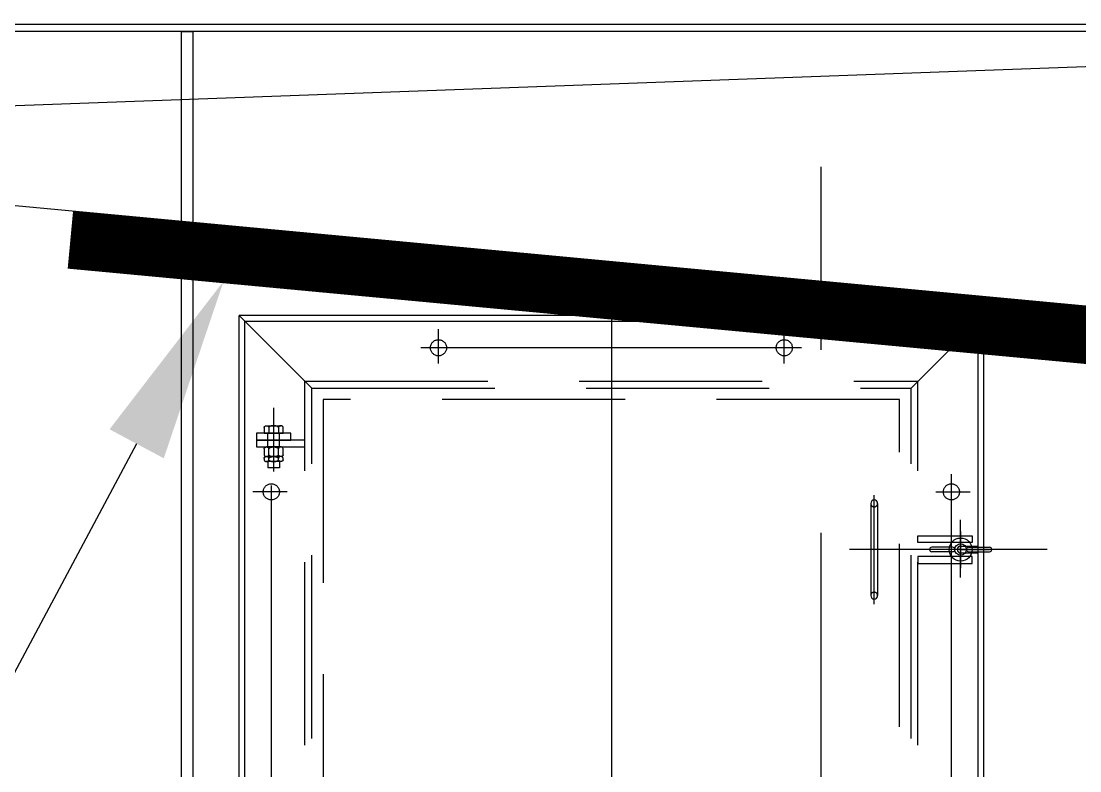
# Model space of a CAD drawing. Extents: x 0 to 45720, y 0 to 30480.
# Drawn here: x 10933 to 11851, y 11977 to 12627 of the extents above; entities that cross this region are included whole.
import ezdxf

# ---------------------------------------------------------------- set-up
doc = ezdxf.new("R2010")
doc.units = 0
doc.header["$LTSCALE"] = 25
for name, pattern in [('CENTER', [50.8, 31.75, -6.35, 6.35, -6.35]), ('HIDDEN', [9.525, 6.35, -3.175]), ('HIDDEN2', [4.7625, 3.175, -1.5875])]:
    doc.linetypes.add(name, pattern=pattern)
doc.layers.get('0').update_dxf_attribs({"linetype": 'CONTINUOUS'})
for name, color, linetype in [('CHUTE', 2, 'CONTINUOUS'), ('EMS_BOLT-BOLTHOLE', 3, 'CONTINUOUS'), ('EMS_CL', 1, 'CENTER'), ('EMS_DIM', 3, 'CONTINUOUS'), ('EMS_HF', 3, 'HIDDEN2'), ('EMS_HIDDEN', 3, 'HIDDEN'), ('EMS_OBJECT', 2, 'CONTINUOUS'), ('EMS_REV', 7, 'CONTINUOUS')]:
    doc.layers.add(name, color=color, linetype=linetype)

# ---------------------------------------------------------------- blocks, each defined once
blk = doc.blocks.new('*U96')
at = {"layer": 'EMS_DIM'}
blk.add_lwpolyline([(11033.2, 12260.71), (10887.32, 11987.98), (8431.74, 11989.52)], dxfattribs=at)
blk.add_solid([(11009.69, 12273.29), (11108.67, 12401.8), (11056.72, 12248.14)], dxfattribs=at)
blk = doc.blocks.new('A$C0D2A148F')
at = {"color": 252}
for p, q in [((-301.249, 205.763), (-301.249, 201)), ((-299.187, 207.35), (-286.813, 207.35)), ((-297.124, 205.763), (-297.124, 201)), ((-288.876, 205.763), (-288.876, 201)), ((-284.751, 201), (-284.751, 205.763)), ((-301.249, 201), (-284.751, 201)), ((-301.249, 187.413), (-301.249, 182.253)), ((-286.813, 189), (-299.187, 189)), ((-297.124, 182.253), (-297.124, 187.413)), ((-288.876, 182.253), (-288.876, 187.413)), ((-284.751, 182.253), (-284.751, 187.413)), ((-286.813, 180.666), (-299.187, 180.666))]:
    blk.add_line(p, q, dxfattribs=at)
for points in [[(-301.249, 205.763, 0), (-301.248, 205.801, 0), (-301.246, 205.84, 0), (-301.243, 205.879, 0), (-301.239, 205.918, 0), (-301.233, 205.957, 0), (-301.227, 205.995, 0), (-301.219, 206.034, 0), (-301.209, 206.072, 0), (-301.199, 206.11, 0), (-301.187, 206.148, 0), (-301.174, 206.186, 0), (-301.16, 206.223, 0), (-301.145, 206.26, 0), (-301.128, 206.297, 0), (-301.111, 206.334, 0), (-301.092, 206.37, 0), (-301.072, 206.406, 0), (-301.051, 206.441, 0), (-301.029, 206.476, 0), (-301.005, 206.511, 0), (-300.981, 206.545, 0), (-300.955, 206.579, 0), (-300.929, 206.612, 0), (-300.901, 206.644, 0), (-300.873, 206.677, 0), (-300.843, 206.708, 0), (-300.812, 206.739, 0), (-300.781, 206.77, 0), (-300.748, 206.799, 0), (-300.715, 206.829, 0), (-300.68, 206.857, 0), (-300.645, 206.885, 0), (-300.609, 206.912, 0), (-300.572, 206.939, 0), (-300.534, 206.965, 0), (-300.495, 206.99, 0), (-300.455, 207.014, 0), (-300.415, 207.038, 0), (-300.374, 207.06, 0), (-300.332, 207.082, 0), (-300.29, 207.104, 0), (-300.247, 207.124, 0), (-300.203, 207.144, 0), (-300.159, 207.163, 0), (-300.114, 207.18, 0), (-300.068, 207.198, 0), (-300.022, 207.214, 0), (-299.976, 207.229, 0), (-299.929, 207.244, 0), (-299.881, 207.257, 0), (-299.834, 207.27, 0), (-299.785, 207.282, 0), (-299.737, 207.292, 0), (-299.688, 207.302, 0), (-299.639, 207.311, 0), (-299.589, 207.319, 0), (-299.539, 207.327, 0), (-299.489, 207.333, 0), (-299.439, 207.338, 0), (-299.389, 207.342, 0), (-299.338, 207.346, 0), (-299.288, 207.348, 0), (-299.237, 207.35, 0), (-299.187, 207.35, 0), (-299.136, 207.35, 0), (-299.085, 207.348, 0), (-299.035, 207.346, 0), (-298.985, 207.342, 0), (-298.934, 207.338, 0), (-298.884, 207.333, 0), (-298.834, 207.327, 0), (-298.784, 207.319, 0), (-298.735, 207.311, 0), (-298.686, 207.302, 0), (-298.637, 207.292, 0), (-298.588, 207.282, 0), (-298.54, 207.27, 0), (-298.492, 207.257, 0), (-298.444, 207.244, 0), (-298.397, 207.229, 0), (-298.351, 207.214, 0), (-298.305, 207.198, 0), (-298.259, 207.18, 0), (-298.215, 207.163, 0), (-298.17, 207.144, 0), (-298.126, 207.124, 0), (-298.083, 207.104, 0), (-298.041, 207.082, 0), (-297.999, 207.06, 0), (-297.958, 207.038, 0), (-297.918, 207.014, 0), (-297.878, 206.99, 0), (-297.84, 206.965, 0), (-297.802, 206.939, 0), (-297.765, 206.912, 0), (-297.728, 206.885, 0), (-297.693, 206.857, 0), (-297.659, 206.829, 0), (-297.625, 206.799, 0), (-297.593, 206.77, 0), (-297.561, 206.739, 0), (-297.53, 206.708, 0), (-297.501, 206.677, 0), (-297.472, 206.644, 0), (-297.444, 206.612, 0), (-297.418, 206.579, 0), (-297.392, 206.545, 0), (-297.368, 206.511, 0), (-297.345, 206.476, 0), (-297.322, 206.441, 0), (-297.301, 206.406, 0), (-297.281, 206.37, 0), (-297.263, 206.334, 0), (-297.245, 206.297, 0), (-297.229, 206.26, 0), (-297.213, 206.223, 0), (-297.199, 206.186, 0), (-297.186, 206.148, 0), (-297.175, 206.11, 0), (-297.164, 206.072, 0), (-297.155, 206.034, 0), (-297.147, 205.995, 0), (-297.14, 205.957, 0), (-297.134, 205.918, 0), (-297.13, 205.879, 0), (-297.127, 205.84, 0), (-297.125, 205.801, 0), (-297.124, 205.763, 0)], [(-288.876, 205.763, 0), (-288.877, 205.801, 0), (-288.881, 205.84, 0), (-288.887, 205.879, 0), (-288.895, 205.918, 0), (-288.907, 205.957, 0), (-288.92, 205.995, 0), (-288.936, 206.034, 0), (-288.955, 206.072, 0), (-288.976, 206.11, 0), (-288.999, 206.148, 0), (-289.025, 206.186, 0), (-289.053, 206.223, 0), (-289.084, 206.26, 0), (-289.117, 206.297, 0), (-289.152, 206.334, 0), (-289.19, 206.37, 0), (-289.229, 206.406, 0), (-289.272, 206.441, 0), (-289.316, 206.476, 0), (-289.363, 206.511, 0), (-289.411, 206.545, 0), (-289.462, 206.579, 0), (-289.515, 206.612, 0), (-289.571, 206.644, 0), (-289.628, 206.677, 0), (-289.687, 206.708, 0), (-289.749, 206.739, 0), (-289.812, 206.77, 0), (-289.877, 206.799, 0), (-289.944, 206.829, 0), (-290.013, 206.857, 0), (-290.084, 206.885, 0), (-290.156, 206.912, 0), (-290.23, 206.939, 0), (-290.306, 206.965, 0), (-290.383, 206.99, 0), (-290.463, 207.014, 0), (-290.543, 207.038, 0), (-290.625, 207.06, 0), (-290.709, 207.082, 0), (-290.793, 207.104, 0), (-290.88, 207.124, 0), (-290.967, 207.144, 0), (-291.056, 207.163, 0), (-291.146, 207.18, 0), (-291.237, 207.198, 0), (-291.329, 207.214, 0), (-291.422, 207.229, 0), (-291.516, 207.244, 0), (-291.611, 207.257, 0), (-291.706, 207.27, 0), (-291.803, 207.282, 0), (-291.9, 207.292, 0), (-291.998, 207.302, 0), (-292.096, 207.311, 0), (-292.195, 207.319, 0), (-292.295, 207.327, 0), (-292.395, 207.333, 0), (-292.495, 207.338, 0), (-292.596, 207.342, 0), (-292.697, 207.346, 0), (-292.798, 207.348, 0), (-292.899, 207.35, 0), (-293, 207.35, 0), (-293.101, 207.35, 0), (-293.202, 207.348, 0), (-293.303, 207.346, 0), (-293.404, 207.342, 0), (-293.505, 207.338, 0), (-293.605, 207.333, 0), (-293.705, 207.327, 0), (-293.805, 207.319, 0), (-293.904, 207.311, 0), (-294.002, 207.302, 0), (-294.1, 207.292, 0), (-294.197, 207.282, 0), (-294.294, 207.27, 0), (-294.389, 207.257, 0), (-294.484, 207.244, 0), (-294.578, 207.229, 0), (-294.671, 207.214, 0), (-294.763, 207.198, 0), (-294.854, 207.18, 0), (-294.944, 207.163, 0), (-295.033, 207.144, 0), (-295.12, 207.124, 0), (-295.207, 207.104, 0), (-295.291, 207.082, 0), (-295.375, 207.06, 0), (-295.457, 207.038, 0), (-295.537, 207.014, 0), (-295.617, 206.99, 0), (-295.694, 206.965, 0), (-295.77, 206.939, 0), (-295.844, 206.912, 0), (-295.916, 206.885, 0), (-295.987, 206.857, 0), (-296.056, 206.829, 0), (-296.123, 206.799, 0), (-296.188, 206.77, 0), (-296.251, 206.739, 0), (-296.313, 206.708, 0), (-296.372, 206.677, 0), (-296.429, 206.644, 0), (-296.485, 206.612, 0), (-296.538, 206.579, 0), (-296.589, 206.545, 0), (-296.637, 206.511, 0), (-296.684, 206.476, 0), (-296.728, 206.441, 0), (-296.771, 206.406, 0), (-296.81, 206.37, 0), (-296.848, 206.334, 0), (-296.883, 206.297, 0), (-296.916, 206.26, 0), (-296.947, 206.223, 0), (-296.975, 206.186, 0), (-297.001, 206.148, 0), (-297.024, 206.11, 0), (-297.045, 206.072, 0), (-297.064, 206.034, 0), (-297.08, 205.995, 0), (-297.093, 205.957, 0), (-297.105, 205.918, 0), (-297.113, 205.879, 0), (-297.119, 205.84, 0), (-297.123, 205.801, 0), (-297.124, 205.763, 0)], [(-284.751, 205.763, 0), (-284.752, 205.801, 0), (-284.754, 205.84, 0), (-284.757, 205.879, 0), (-284.761, 205.918, 0), (-284.767, 205.957, 0), (-284.773, 205.995, 0), (-284.781, 206.034, 0), (-284.791, 206.072, 0), (-284.801, 206.11, 0), (-284.813, 206.148, 0), (-284.826, 206.186, 0), (-284.84, 206.223, 0), (-284.855, 206.26, 0), (-284.872, 206.297, 0), (-284.889, 206.334, 0), (-284.908, 206.37, 0), (-284.928, 206.406, 0), (-284.949, 206.441, 0), (-284.971, 206.476, 0), (-284.995, 206.511, 0), (-285.019, 206.545, 0), (-285.045, 206.579, 0), (-285.071, 206.612, 0), (-285.099, 206.644, 0), (-285.127, 206.677, 0), (-285.157, 206.708, 0), (-285.188, 206.739, 0), (-285.219, 206.77, 0), (-285.252, 206.799, 0), (-285.285, 206.829, 0), (-285.32, 206.857, 0), (-285.355, 206.885, 0), (-285.391, 206.912, 0), (-285.428, 206.939, 0), (-285.466, 206.965, 0), (-285.505, 206.99, 0), (-285.545, 207.014, 0), (-285.585, 207.038, 0), (-285.626, 207.06, 0), (-285.668, 207.082, 0), (-285.71, 207.104, 0), (-285.753, 207.124, 0), (-285.797, 207.144, 0), (-285.841, 207.163, 0), (-285.886, 207.18, 0), (-285.932, 207.198, 0), (-285.978, 207.214, 0), (-286.024, 207.229, 0), (-286.071, 207.244, 0), (-286.119, 207.257, 0), (-286.166, 207.27, 0), (-286.215, 207.282, 0), (-286.263, 207.292, 0), (-286.312, 207.302, 0), (-286.361, 207.311, 0), (-286.411, 207.319, 0), (-286.461, 207.327, 0), (-286.511, 207.333, 0), (-286.561, 207.338, 0), (-286.611, 207.342, 0), (-286.662, 207.346, 0), (-286.712, 207.348, 0), (-286.763, 207.35, 0), (-286.813, 207.35, 0), (-286.864, 207.35, 0), (-286.915, 207.348, 0), (-286.965, 207.346, 0), (-287.015, 207.342, 0), (-287.066, 207.338, 0), (-287.116, 207.333, 0), (-287.166, 207.327, 0), (-287.216, 207.319, 0), (-287.265, 207.311, 0), (-287.314, 207.302, 0), (-287.363, 207.292, 0), (-287.412, 207.282, 0), (-287.46, 207.27, 0), (-287.508, 207.257, 0), (-287.556, 207.244, 0), (-287.603, 207.229, 0), (-287.649, 207.214, 0), (-287.695, 207.198, 0), (-287.741, 207.18, 0), (-287.785, 207.163, 0), (-287.83, 207.144, 0), (-287.874, 207.124, 0), (-287.917, 207.104, 0), (-287.959, 207.082, 0), (-288.001, 207.06, 0), (-288.042, 207.038, 0), (-288.082, 207.014, 0), (-288.122, 206.99, 0), (-288.16, 206.965, 0), (-288.198, 206.939, 0), (-288.235, 206.912, 0), (-288.272, 206.885, 0), (-288.307, 206.857, 0), (-288.341, 206.829, 0), (-288.375, 206.799, 0), (-288.407, 206.77, 0), (-288.439, 206.739, 0), (-288.47, 206.708, 0), (-288.499, 206.677, 0), (-288.528, 206.644, 0), (-288.556, 206.612, 0), (-288.582, 206.579, 0), (-288.608, 206.545, 0), (-288.632, 206.511, 0), (-288.655, 206.476, 0), (-288.678, 206.441, 0), (-288.699, 206.406, 0), (-288.719, 206.37, 0), (-288.737, 206.334, 0), (-288.755, 206.297, 0), (-288.771, 206.26, 0), (-288.787, 206.223, 0), (-288.801, 206.186, 0), (-288.814, 206.148, 0), (-288.825, 206.11, 0), (-288.836, 206.072, 0), (-288.845, 206.034, 0), (-288.853, 205.995, 0), (-288.86, 205.957, 0), (-288.866, 205.918, 0), (-288.87, 205.879, 0), (-288.873, 205.84, 0), (-288.875, 205.801, 0), (-288.876, 205.763, 0)], [(-301.249, 187.413, 0), (-301.248, 187.451, 0), (-301.246, 187.49, 0), (-301.243, 187.529, 0), (-301.239, 187.568, 0), (-301.233, 187.607, 0), (-301.227, 187.645, 0), (-301.219, 187.684, 0), (-301.209, 187.722, 0), (-301.199, 187.76, 0), (-301.187, 187.798, 0), (-301.174, 187.836, 0), (-301.16, 187.873, 0), (-301.145, 187.91, 0), (-301.128, 187.947, 0), (-301.111, 187.984, 0), (-301.092, 188.02, 0), (-301.072, 188.056, 0), (-301.051, 188.091, 0), (-301.029, 188.126, 0), (-301.005, 188.161, 0), (-300.981, 188.195, 0), (-300.955, 188.229, 0), (-300.929, 188.262, 0), (-300.901, 188.294, 0), (-300.873, 188.327, 0), (-300.843, 188.358, 0), (-300.812, 188.389, 0), (-300.781, 188.42, 0), (-300.748, 188.449, 0), (-300.715, 188.479, 0), (-300.68, 188.507, 0), (-300.645, 188.535, 0), (-300.609, 188.562, 0), (-300.572, 188.589, 0), (-300.534, 188.615, 0), (-300.495, 188.64, 0), (-300.455, 188.664, 0), (-300.415, 188.688, 0), (-300.374, 188.71, 0), (-300.332, 188.732, 0), (-300.29, 188.754, 0), (-300.247, 188.774, 0), (-300.203, 188.794, 0), (-300.159, 188.813, 0), (-300.114, 188.83, 0), (-300.068, 188.848, 0), (-300.022, 188.864, 0), (-299.976, 188.879, 0), (-299.929, 188.894, 0), (-299.881, 188.907, 0), (-299.834, 188.92, 0), (-299.785, 188.932, 0), (-299.737, 188.942, 0), (-299.688, 188.952, 0), (-299.639, 188.961, 0), (-299.589, 188.969, 0), (-299.539, 188.977, 0), (-299.489, 188.983, 0), (-299.439, 188.988, 0), (-299.389, 188.992, 0), (-299.338, 188.996, 0), (-299.288, 188.998, 0), (-299.237, 189, 0), (-299.187, 189, 0), (-299.136, 189, 0), (-299.085, 188.998, 0), (-299.035, 188.996, 0), (-298.985, 188.992, 0), (-298.934, 188.988, 0), (-298.884, 188.983, 0), (-298.834, 188.977, 0), (-298.784, 188.969, 0), (-298.735, 188.961, 0), (-298.686, 188.952, 0), (-298.637, 188.942, 0), (-298.588, 188.932, 0), (-298.54, 188.92, 0), (-298.492, 188.907, 0), (-298.444, 188.894, 0), (-298.397, 188.879, 0), (-298.351, 188.864, 0), (-298.305, 188.848, 0), (-298.259, 188.83, 0), (-298.215, 188.813, 0), (-298.17, 188.794, 0), (-298.126, 188.774, 0), (-298.083, 188.754, 0), (-298.041, 188.732, 0), (-297.999, 188.71, 0), (-297.958, 188.688, 0), (-297.918, 188.664, 0), (-297.878, 188.64, 0), (-297.84, 188.615, 0), (-297.802, 188.589, 0), (-297.765, 188.562, 0), (-297.728, 188.535, 0), (-297.693, 188.507, 0), (-297.659, 188.479, 0), (-297.625, 188.449, 0), (-297.593, 188.42, 0), (-297.561, 188.389, 0), (-297.53, 188.358, 0), (-297.501, 188.327, 0), (-297.472, 188.294, 0), (-297.444, 188.262, 0), (-297.418, 188.229, 0), (-297.392, 188.195, 0), (-297.368, 188.161, 0), (-297.345, 188.126, 0), (-297.322, 188.091, 0), (-297.301, 188.056, 0), (-297.281, 188.02, 0), (-297.263, 187.984, 0), (-297.245, 187.947, 0), (-297.229, 187.91, 0), (-297.213, 187.873, 0), (-297.199, 187.836, 0), (-297.186, 187.798, 0), (-297.175, 187.76, 0), (-297.164, 187.722, 0), (-297.155, 187.684, 0), (-297.147, 187.645, 0), (-297.14, 187.607, 0), (-297.134, 187.568, 0), (-297.13, 187.529, 0), (-297.127, 187.49, 0), (-297.125, 187.451, 0), (-297.124, 187.413, 0)], [(-297.124, 187.413, 0), (-297.123, 187.451, 0), (-297.119, 187.49, 0), (-297.113, 187.529, 0), (-297.105, 187.568, 0), (-297.093, 187.607, 0), (-297.08, 187.645, 0), (-297.064, 187.684, 0), (-297.045, 187.722, 0), (-297.024, 187.76, 0), (-297.001, 187.798, 0), (-296.975, 187.836, 0), (-296.947, 187.873, 0), (-296.916, 187.91, 0), (-296.883, 187.947, 0), (-296.848, 187.984, 0), (-296.81, 188.02, 0), (-296.771, 188.056, 0), (-296.728, 188.091, 0), (-296.684, 188.126, 0), (-296.637, 188.161, 0), (-296.589, 188.195, 0), (-296.538, 188.229, 0), (-296.485, 188.262, 0), (-296.429, 188.294, 0), (-296.372, 188.327, 0), (-296.313, 188.358, 0), (-296.251, 188.389, 0), (-296.188, 188.42, 0), (-296.123, 188.449, 0), (-296.056, 188.479, 0), (-295.987, 188.507, 0), (-295.916, 188.535, 0), (-295.844, 188.562, 0), (-295.77, 188.589, 0), (-295.694, 188.615, 0), (-295.617, 188.64, 0), (-295.537, 188.664, 0), (-295.457, 188.688, 0), (-295.375, 188.71, 0), (-295.291, 188.732, 0), (-295.207, 188.754, 0), (-295.12, 188.774, 0), (-295.033, 188.794, 0), (-294.944, 188.813, 0), (-294.854, 188.83, 0), (-294.763, 188.848, 0), (-294.671, 188.864, 0), (-294.578, 188.879, 0), (-294.484, 188.894, 0), (-294.389, 188.907, 0), (-294.294, 188.92, 0), (-294.197, 188.932, 0), (-294.1, 188.942, 0), (-294.002, 188.952, 0), (-293.904, 188.961, 0), (-293.805, 188.969, 0), (-293.705, 188.977, 0), (-293.605, 188.983, 0), (-293.505, 188.988, 0), (-293.404, 188.992, 0), (-293.303, 188.996, 0), (-293.202, 188.998, 0), (-293.101, 189, 0), (-293, 189, 0), (-292.899, 189, 0), (-292.798, 188.998, 0), (-292.697, 188.996, 0), (-292.596, 188.992, 0), (-292.495, 188.988, 0), (-292.395, 188.983, 0), (-292.295, 188.977, 0), (-292.195, 188.969, 0), (-292.096, 188.961, 0), (-291.998, 188.952, 0), (-291.9, 188.942, 0), (-291.803, 188.932, 0), (-291.706, 188.92, 0), (-291.611, 188.907, 0), (-291.516, 188.894, 0), (-291.422, 188.879, 0), (-291.329, 188.864, 0), (-291.237, 188.848, 0), (-291.146, 188.83, 0), (-291.056, 188.813, 0), (-290.967, 188.794, 0), (-290.88, 188.774, 0), (-290.793, 188.754, 0), (-290.709, 188.732, 0), (-290.625, 188.71, 0), (-290.543, 188.688, 0), (-290.463, 188.664, 0), (-290.383, 188.64, 0), (-290.306, 188.615, 0), (-290.23, 188.589, 0), (-290.156, 188.562, 0), (-290.084, 188.535, 0), (-290.013, 188.507, 0), (-289.944, 188.479, 0), (-289.877, 188.449, 0), (-289.812, 188.42, 0), (-289.749, 188.389, 0), (-289.687, 188.358, 0), (-289.628, 188.327, 0), (-289.571, 188.294, 0), (-289.515, 188.262, 0), (-289.462, 188.229, 0), (-289.411, 188.195, 0), (-289.363, 188.161, 0), (-289.316, 188.126, 0), (-289.272, 188.091, 0), (-289.229, 188.056, 0), (-289.19, 188.02, 0), (-289.152, 187.984, 0), (-289.117, 187.947, 0), (-289.084, 187.91, 0), (-289.053, 187.873, 0), (-289.025, 187.836, 0), (-288.999, 187.798, 0), (-288.976, 187.76, 0), (-288.955, 187.722, 0), (-288.936, 187.684, 0), (-288.92, 187.645, 0), (-288.907, 187.607, 0), (-288.895, 187.568, 0), (-288.887, 187.529, 0), (-288.881, 187.49, 0), (-288.877, 187.451, 0), (-288.876, 187.413, 0)], [(-284.751, 187.413, 0), (-284.752, 187.451, 0), (-284.754, 187.49, 0), (-284.757, 187.529, 0), (-284.761, 187.568, 0), (-284.767, 187.607, 0), (-284.773, 187.645, 0), (-284.781, 187.684, 0), (-284.791, 187.722, 0), (-284.801, 187.76, 0), (-284.813, 187.798, 0), (-284.826, 187.836, 0), (-284.84, 187.873, 0), (-284.855, 187.91, 0), (-284.872, 187.947, 0), (-284.889, 187.984, 0), (-284.908, 188.02, 0), (-284.928, 188.056, 0), (-284.949, 188.091, 0), (-284.971, 188.126, 0), (-284.995, 188.161, 0), (-285.019, 188.195, 0), (-285.045, 188.229, 0), (-285.071, 188.262, 0), (-285.099, 188.294, 0), (-285.127, 188.327, 0), (-285.157, 188.358, 0), (-285.188, 188.389, 0), (-285.219, 188.42, 0), (-285.252, 188.449, 0), (-285.285, 188.479, 0), (-285.32, 188.507, 0), (-285.355, 188.535, 0), (-285.391, 188.562, 0), (-285.428, 188.589, 0), (-285.466, 188.615, 0), (-285.505, 188.64, 0), (-285.545, 188.664, 0), (-285.585, 188.688, 0), (-285.626, 188.71, 0), (-285.668, 188.732, 0), (-285.71, 188.754, 0), (-285.753, 188.774, 0), (-285.797, 188.794, 0), (-285.841, 188.813, 0), (-285.886, 188.83, 0), (-285.932, 188.848, 0), (-285.978, 188.864, 0), (-286.024, 188.879, 0), (-286.071, 188.894, 0), (-286.119, 188.907, 0), (-286.166, 188.92, 0), (-286.215, 188.932, 0), (-286.263, 188.942, 0), (-286.312, 188.952, 0), (-286.361, 188.961, 0), (-286.411, 188.969, 0), (-286.461, 188.977, 0), (-286.511, 188.983, 0), (-286.561, 188.988, 0), (-286.611, 188.992, 0), (-286.662, 188.996, 0), (-286.712, 188.998, 0), (-286.763, 189, 0), (-286.813, 189, 0), (-286.864, 189, 0), (-286.915, 188.998, 0), (-286.965, 188.996, 0), (-287.015, 188.992, 0), (-287.066, 188.988, 0), (-287.116, 188.983, 0), (-287.166, 188.977, 0), (-287.216, 188.969, 0), (-287.265, 188.961, 0), (-287.314, 188.952, 0), (-287.363, 188.942, 0), (-287.412, 188.932, 0), (-287.46, 188.92, 0), (-287.508, 188.907, 0), (-287.556, 188.894, 0), (-287.603, 188.879, 0), (-287.649, 188.864, 0), (-287.695, 188.848, 0), (-287.741, 188.83, 0), (-287.785, 188.813, 0), (-287.83, 188.794, 0), (-287.874, 188.774, 0), (-287.917, 188.754, 0), (-287.959, 188.732, 0), (-288.001, 188.71, 0), (-288.042, 188.688, 0), (-288.082, 188.664, 0), (-288.122, 188.64, 0), (-288.16, 188.615, 0), (-288.198, 188.589, 0), (-288.235, 188.562, 0), (-288.272, 188.535, 0), (-288.307, 188.507, 0), (-288.341, 188.479, 0), (-288.375, 188.449, 0), (-288.407, 188.42, 0), (-288.439, 188.389, 0), (-288.47, 188.358, 0), (-288.499, 188.327, 0), (-288.528, 188.294, 0), (-288.556, 188.262, 0), (-288.582, 188.229, 0), (-288.608, 188.195, 0), (-288.632, 188.161, 0), (-288.655, 188.126, 0), (-288.678, 188.091, 0), (-288.699, 188.056, 0), (-288.719, 188.02, 0), (-288.737, 187.984, 0), (-288.755, 187.947, 0), (-288.771, 187.91, 0), (-288.787, 187.873, 0), (-288.801, 187.836, 0), (-288.814, 187.798, 0), (-288.825, 187.76, 0), (-288.836, 187.722, 0), (-288.845, 187.684, 0), (-288.853, 187.645, 0), (-288.86, 187.607, 0), (-288.866, 187.568, 0), (-288.87, 187.529, 0), (-288.873, 187.49, 0), (-288.875, 187.451, 0), (-288.876, 187.413, 0)], [(-301.249, 182.253, 0), (-301.248, 182.214, 0), (-301.246, 182.175, 0), (-301.243, 182.136, 0), (-301.239, 182.098, 0), (-301.233, 182.059, 0), (-301.227, 182.02, 0), (-301.219, 181.982, 0), (-301.209, 181.943, 0), (-301.199, 181.905, 0), (-301.187, 181.867, 0), (-301.174, 181.83, 0), (-301.16, 181.792, 0), (-301.145, 181.755, 0), (-301.128, 181.718, 0), (-301.111, 181.682, 0), (-301.092, 181.646, 0), (-301.072, 181.61, 0), (-301.051, 181.574, 0), (-301.029, 181.539, 0), (-301.005, 181.505, 0), (-300.981, 181.471, 0), (-300.955, 181.437, 0), (-300.929, 181.404, 0), (-300.901, 181.371, 0), (-300.873, 181.339, 0), (-300.843, 181.307, 0), (-300.812, 181.276, 0), (-300.781, 181.246, 0), (-300.748, 181.216, 0), (-300.715, 181.187, 0), (-300.68, 181.158, 0), (-300.645, 181.131, 0), (-300.609, 181.103, 0), (-300.572, 181.077, 0), (-300.534, 181.051, 0), (-300.495, 181.026, 0), (-300.455, 181.002, 0), (-300.415, 180.978, 0), (-300.374, 180.955, 0), (-300.332, 180.933, 0), (-300.29, 180.912, 0), (-300.247, 180.891, 0), (-300.203, 180.872, 0), (-300.159, 180.853, 0), (-300.114, 180.835, 0), (-300.068, 180.818, 0), (-300.022, 180.802, 0), (-299.976, 180.786, 0), (-299.929, 180.772, 0), (-299.881, 180.758, 0), (-299.834, 180.746, 0), (-299.785, 180.734, 0), (-299.737, 180.723, 0), (-299.688, 180.713, 0), (-299.639, 180.704, 0), (-299.589, 180.696, 0), (-299.539, 180.689, 0), (-299.489, 180.683, 0), (-299.439, 180.678, 0), (-299.389, 180.673, 0), (-299.338, 180.67, 0), (-299.288, 180.668, 0), (-299.237, 180.666, 0), (-299.187, 180.666, 0), (-299.136, 180.666, 0), (-299.085, 180.668, 0), (-299.035, 180.67, 0), (-298.985, 180.673, 0), (-298.934, 180.678, 0), (-298.884, 180.683, 0), (-298.834, 180.689, 0), (-298.784, 180.696, 0), (-298.735, 180.704, 0), (-298.686, 180.713, 0), (-298.637, 180.723, 0), (-298.588, 180.734, 0), (-298.54, 180.746, 0), (-298.492, 180.758, 0), (-298.444, 180.772, 0), (-298.397, 180.786, 0), (-298.351, 180.802, 0), (-298.305, 180.818, 0), (-298.259, 180.835, 0), (-298.215, 180.853, 0), (-298.17, 180.872, 0), (-298.126, 180.891, 0), (-298.083, 180.912, 0), (-298.041, 180.933, 0), (-297.999, 180.955, 0), (-297.958, 180.978, 0), (-297.918, 181.002, 0), (-297.878, 181.026, 0), (-297.84, 181.051, 0), (-297.802, 181.077, 0), (-297.765, 181.103, 0), (-297.728, 181.131, 0), (-297.693, 181.158, 0), (-297.659, 181.187, 0), (-297.625, 181.216, 0), (-297.593, 181.246, 0), (-297.561, 181.276, 0), (-297.53, 181.307, 0), (-297.501, 181.339, 0), (-297.472, 181.371, 0), (-297.444, 181.404, 0), (-297.418, 181.437, 0), (-297.392, 181.471, 0), (-297.368, 181.505, 0), (-297.345, 181.539, 0), (-297.322, 181.574, 0), (-297.301, 181.61, 0), (-297.281, 181.646, 0), (-297.263, 181.682, 0), (-297.245, 181.718, 0), (-297.229, 181.755, 0), (-297.213, 181.792, 0), (-297.199, 181.83, 0), (-297.186, 181.867, 0), (-297.175, 181.905, 0), (-297.164, 181.943, 0), (-297.155, 181.982, 0), (-297.147, 182.02, 0), (-297.14, 182.059, 0), (-297.134, 182.098, 0), (-297.13, 182.136, 0), (-297.127, 182.175, 0), (-297.125, 182.214, 0), (-297.124, 182.253, 0)], [(-297.124, 182.253, 0), (-297.123, 182.214, 0), (-297.119, 182.175, 0), (-297.113, 182.136, 0), (-297.105, 182.098, 0), (-297.093, 182.059, 0), (-297.08, 182.02, 0), (-297.064, 181.982, 0), (-297.045, 181.943, 0), (-297.024, 181.905, 0), (-297.001, 181.867, 0), (-296.975, 181.83, 0), (-296.947, 181.792, 0), (-296.916, 181.755, 0), (-296.883, 181.718, 0), (-296.848, 181.682, 0), (-296.81, 181.646, 0), (-296.771, 181.61, 0), (-296.728, 181.574, 0), (-296.684, 181.539, 0), (-296.637, 181.505, 0), (-296.589, 181.471, 0), (-296.538, 181.437, 0), (-296.485, 181.404, 0), (-296.429, 181.371, 0), (-296.372, 181.339, 0), (-296.313, 181.307, 0), (-296.251, 181.276, 0), (-296.188, 181.246, 0), (-296.123, 181.216, 0), (-296.056, 181.187, 0), (-295.987, 181.158, 0), (-295.916, 181.131, 0), (-295.844, 181.103, 0), (-295.77, 181.077, 0), (-295.694, 181.051, 0), (-295.617, 181.026, 0), (-295.537, 181.002, 0), (-295.457, 180.978, 0), (-295.375, 180.955, 0), (-295.291, 180.933, 0), (-295.207, 180.912, 0), (-295.12, 180.891, 0), (-295.033, 180.872, 0), (-294.944, 180.853, 0), (-294.854, 180.835, 0), (-294.763, 180.818, 0), (-294.671, 180.802, 0), (-294.578, 180.786, 0), (-294.484, 180.772, 0), (-294.389, 180.758, 0), (-294.294, 180.746, 0), (-294.197, 180.734, 0), (-294.1, 180.723, 0), (-294.002, 180.713, 0), (-293.904, 180.704, 0), (-293.805, 180.696, 0), (-293.705, 180.689, 0), (-293.605, 180.683, 0), (-293.505, 180.678, 0), (-293.404, 180.673, 0), (-293.303, 180.67, 0), (-293.202, 180.668, 0), (-293.101, 180.666, 0), (-293, 180.666, 0), (-292.899, 180.666, 0), (-292.798, 180.668, 0), (-292.697, 180.67, 0), (-292.596, 180.673, 0), (-292.495, 180.678, 0), (-292.395, 180.683, 0), (-292.295, 180.689, 0), (-292.195, 180.696, 0), (-292.096, 180.704, 0), (-291.998, 180.713, 0), (-291.9, 180.723, 0), (-291.803, 180.734, 0), (-291.706, 180.746, 0), (-291.611, 180.758, 0), (-291.516, 180.772, 0), (-291.422, 180.786, 0), (-291.329, 180.802, 0), (-291.237, 180.818, 0), (-291.146, 180.835, 0), (-291.056, 180.853, 0), (-290.967, 180.872, 0), (-290.88, 180.891, 0), (-290.793, 180.912, 0), (-290.709, 180.933, 0), (-290.625, 180.955, 0), (-290.543, 180.978, 0), (-290.463, 181.002, 0), (-290.383, 181.026, 0), (-290.306, 181.051, 0), (-290.23, 181.077, 0), (-290.156, 181.103, 0), (-290.084, 181.131, 0), (-290.013, 181.158, 0), (-289.944, 181.187, 0), (-289.877, 181.216, 0), (-289.812, 181.246, 0), (-289.749, 181.276, 0), (-289.687, 181.307, 0), (-289.628, 181.339, 0), (-289.571, 181.371, 0), (-289.515, 181.404, 0), (-289.462, 181.437, 0), (-289.411, 181.471, 0), (-289.363, 181.505, 0), (-289.316, 181.539, 0), (-289.272, 181.574, 0), (-289.229, 181.61, 0), (-289.19, 181.646, 0), (-289.152, 181.682, 0), (-289.117, 181.718, 0), (-289.084, 181.755, 0), (-289.053, 181.792, 0), (-289.025, 181.83, 0), (-288.999, 181.867, 0), (-288.976, 181.905, 0), (-288.955, 181.943, 0), (-288.936, 181.982, 0), (-288.92, 182.02, 0), (-288.907, 182.059, 0), (-288.895, 182.098, 0), (-288.887, 182.136, 0), (-288.881, 182.175, 0), (-288.877, 182.214, 0), (-288.876, 182.253, 0)], [(-284.751, 182.253, 0), (-284.752, 182.214, 0), (-284.754, 182.175, 0), (-284.757, 182.136, 0), (-284.761, 182.098, 0), (-284.767, 182.059, 0), (-284.773, 182.02, 0), (-284.781, 181.982, 0), (-284.791, 181.943, 0), (-284.801, 181.905, 0), (-284.813, 181.867, 0), (-284.826, 181.83, 0), (-284.84, 181.792, 0), (-284.855, 181.755, 0), (-284.872, 181.718, 0), (-284.889, 181.682, 0), (-284.908, 181.646, 0), (-284.928, 181.61, 0), (-284.949, 181.574, 0), (-284.971, 181.539, 0), (-284.995, 181.505, 0), (-285.019, 181.471, 0), (-285.045, 181.437, 0), (-285.071, 181.404, 0), (-285.099, 181.371, 0), (-285.127, 181.339, 0), (-285.157, 181.307, 0), (-285.188, 181.276, 0), (-285.219, 181.246, 0), (-285.252, 181.216, 0), (-285.285, 181.187, 0), (-285.32, 181.158, 0), (-285.355, 181.131, 0), (-285.391, 181.103, 0), (-285.428, 181.077, 0), (-285.466, 181.051, 0), (-285.505, 181.026, 0), (-285.545, 181.002, 0), (-285.585, 180.978, 0), (-285.626, 180.955, 0), (-285.668, 180.933, 0), (-285.71, 180.912, 0), (-285.753, 180.891, 0), (-285.797, 180.872, 0), (-285.841, 180.853, 0), (-285.886, 180.835, 0), (-285.932, 180.818, 0), (-285.978, 180.802, 0), (-286.024, 180.786, 0), (-286.071, 180.772, 0), (-286.119, 180.758, 0), (-286.166, 180.746, 0), (-286.215, 180.734, 0), (-286.263, 180.723, 0), (-286.312, 180.713, 0), (-286.361, 180.704, 0), (-286.411, 180.696, 0), (-286.461, 180.689, 0), (-286.511, 180.683, 0), (-286.561, 180.678, 0), (-286.611, 180.673, 0), (-286.662, 180.67, 0), (-286.712, 180.668, 0), (-286.763, 180.666, 0), (-286.813, 180.666, 0), (-286.864, 180.666, 0), (-286.915, 180.668, 0), (-286.965, 180.67, 0), (-287.015, 180.673, 0), (-287.066, 180.678, 0), (-287.116, 180.683, 0), (-287.166, 180.689, 0), (-287.216, 180.696, 0), (-287.265, 180.704, 0), (-287.314, 180.713, 0), (-287.363, 180.723, 0), (-287.412, 180.734, 0), (-287.46, 180.746, 0), (-287.508, 180.758, 0), (-287.556, 180.772, 0), (-287.603, 180.786, 0), (-287.649, 180.802, 0), (-287.695, 180.818, 0), (-287.741, 180.835, 0), (-287.785, 180.853, 0), (-287.83, 180.872, 0), (-287.874, 180.891, 0), (-287.917, 180.912, 0), (-287.959, 180.933, 0), (-288.001, 180.955, 0), (-288.042, 180.978, 0), (-288.082, 181.002, 0), (-288.122, 181.026, 0), (-288.16, 181.051, 0), (-288.198, 181.077, 0), (-288.235, 181.103, 0), (-288.272, 181.131, 0), (-288.307, 181.158, 0), (-288.341, 181.187, 0), (-288.375, 181.216, 0), (-288.407, 181.246, 0), (-288.439, 181.276, 0), (-288.47, 181.307, 0), (-288.499, 181.339, 0), (-288.528, 181.371, 0), (-288.556, 181.404, 0), (-288.582, 181.437, 0), (-288.608, 181.471, 0), (-288.632, 181.505, 0), (-288.655, 181.539, 0), (-288.678, 181.574, 0), (-288.699, 181.61, 0), (-288.719, 181.646, 0), (-288.737, 181.682, 0), (-288.755, 181.718, 0), (-288.771, 181.755, 0), (-288.787, 181.792, 0), (-288.801, 181.83, 0), (-288.814, 181.867, 0), (-288.825, 181.905, 0), (-288.836, 181.943, 0), (-288.845, 181.982, 0), (-288.853, 182.02, 0), (-288.86, 182.059, 0), (-288.866, 182.098, 0), (-288.87, 182.136, 0), (-288.873, 182.175, 0), (-288.875, 182.214, 0), (-288.876, 182.253, 0)]]:
    blk.add_polyline3d(points, dxfattribs=at)
at = {"layer": 'EMS_BOLT-BOLTHOLE', "color": 252}
for p, q in [((-301.249, 179.078), (-301.249, 177.919)), ((-286.813, 180.666), (-299.187, 180.666)), ((-286.813, 176.331), (-299.187, 176.331)), ((-298, 176.331), (-298, 171)), ((-297.124, 177.919), (-297.124, 179.078)), ((-288.876, 177.919), (-288.876, 179.078)), ((-288, 176.331), (-288, 171)), ((-284.751, 177.919), (-284.751, 179.078)), ((-288, 171), (-298, 171))]:
    blk.add_line(p, q, dxfattribs=at)
for points in [[(-301.249, 179.078, 0), (-301.248, 179.117, 0), (-301.246, 179.156, 0), (-301.243, 179.195, 0), (-301.239, 179.234, 0), (-301.233, 179.272, 0), (-301.227, 179.311, 0), (-301.219, 179.35, 0), (-301.209, 179.388, 0), (-301.199, 179.426, 0), (-301.187, 179.464, 0), (-301.174, 179.502, 0), (-301.16, 179.539, 0), (-301.145, 179.576, 0), (-301.128, 179.613, 0), (-301.111, 179.649, 0), (-301.092, 179.686, 0), (-301.072, 179.721, 0), (-301.051, 179.757, 0), (-301.029, 179.792, 0), (-301.005, 179.826, 0), (-300.981, 179.861, 0), (-300.955, 179.894, 0), (-300.929, 179.927, 0), (-300.901, 179.96, 0), (-300.873, 179.992, 0), (-300.843, 180.024, 0), (-300.812, 180.055, 0), (-300.781, 180.085, 0), (-300.748, 180.115, 0), (-300.715, 180.144, 0), (-300.68, 180.173, 0), (-300.645, 180.201, 0), (-300.609, 180.228, 0), (-300.572, 180.254, 0), (-300.534, 180.28, 0), (-300.495, 180.305, 0), (-300.455, 180.33, 0), (-300.415, 180.353, 0), (-300.374, 180.376, 0), (-300.332, 180.398, 0), (-300.29, 180.419, 0), (-300.247, 180.44, 0), (-300.203, 180.459, 0), (-300.159, 180.478, 0), (-300.114, 180.496, 0), (-300.068, 180.513, 0), (-300.022, 180.529, 0), (-299.976, 180.545, 0), (-299.929, 180.559, 0), (-299.881, 180.573, 0), (-299.834, 180.586, 0), (-299.785, 180.597, 0), (-299.737, 180.608, 0), (-299.688, 180.618, 0), (-299.639, 180.627, 0), (-299.589, 180.635, 0), (-299.539, 180.642, 0), (-299.489, 180.648, 0), (-299.439, 180.654, 0), (-299.389, 180.658, 0), (-299.338, 180.661, 0), (-299.288, 180.664, 0), (-299.237, 180.665, 0), (-299.187, 180.666, 0), (-299.136, 180.665, 0), (-299.085, 180.664, 0), (-299.035, 180.661, 0), (-298.985, 180.658, 0), (-298.934, 180.654, 0), (-298.884, 180.648, 0), (-298.834, 180.642, 0), (-298.784, 180.635, 0), (-298.735, 180.627, 0), (-298.686, 180.618, 0), (-298.637, 180.608, 0), (-298.588, 180.597, 0), (-298.54, 180.586, 0), (-298.492, 180.573, 0), (-298.444, 180.559, 0), (-298.397, 180.545, 0), (-298.351, 180.529, 0), (-298.305, 180.513, 0), (-298.259, 180.496, 0), (-298.215, 180.478, 0), (-298.17, 180.459, 0), (-298.126, 180.44, 0), (-298.083, 180.419, 0), (-298.041, 180.398, 0), (-297.999, 180.376, 0), (-297.958, 180.353, 0), (-297.918, 180.33, 0), (-297.878, 180.305, 0), (-297.84, 180.28, 0), (-297.802, 180.254, 0), (-297.765, 180.228, 0), (-297.728, 180.201, 0), (-297.693, 180.173, 0), (-297.659, 180.144, 0), (-297.625, 180.115, 0), (-297.593, 180.085, 0), (-297.561, 180.055, 0), (-297.53, 180.024, 0), (-297.501, 179.992, 0), (-297.472, 179.96, 0), (-297.444, 179.927, 0), (-297.418, 179.894, 0), (-297.392, 179.861, 0), (-297.368, 179.826, 0), (-297.345, 179.792, 0), (-297.322, 179.757, 0), (-297.301, 179.721, 0), (-297.281, 179.686, 0), (-297.263, 179.649, 0), (-297.245, 179.613, 0), (-297.229, 179.576, 0), (-297.213, 179.539, 0), (-297.199, 179.502, 0), (-297.186, 179.464, 0), (-297.175, 179.426, 0), (-297.164, 179.388, 0), (-297.155, 179.35, 0), (-297.147, 179.311, 0), (-297.14, 179.272, 0), (-297.134, 179.234, 0), (-297.13, 179.195, 0), (-297.127, 179.156, 0), (-297.125, 179.117, 0), (-297.124, 179.078, 0)], [(-301.249, 177.919, 0), (-301.248, 177.88, 0), (-301.246, 177.841, 0), (-301.243, 177.802, 0), (-301.239, 177.763, 0), (-301.233, 177.724, 0), (-301.227, 177.686, 0), (-301.219, 177.647, 0), (-301.209, 177.609, 0), (-301.199, 177.571, 0), (-301.187, 177.533, 0), (-301.174, 177.495, 0), (-301.16, 177.458, 0), (-301.145, 177.421, 0), (-301.128, 177.384, 0), (-301.111, 177.347, 0), (-301.092, 177.311, 0), (-301.072, 177.275, 0), (-301.051, 177.24, 0), (-301.029, 177.205, 0), (-301.005, 177.17, 0), (-300.981, 177.136, 0), (-300.955, 177.103, 0), (-300.929, 177.069, 0), (-300.901, 177.037, 0), (-300.873, 177.005, 0), (-300.843, 176.973, 0), (-300.812, 176.942, 0), (-300.781, 176.912, 0), (-300.748, 176.882, 0), (-300.715, 176.853, 0), (-300.68, 176.824, 0), (-300.645, 176.796, 0), (-300.609, 176.769, 0), (-300.572, 176.742, 0), (-300.534, 176.717, 0), (-300.495, 176.692, 0), (-300.455, 176.667, 0), (-300.415, 176.644, 0), (-300.374, 176.621, 0), (-300.332, 176.599, 0), (-300.29, 176.578, 0), (-300.247, 176.557, 0), (-300.203, 176.537, 0), (-300.159, 176.519, 0), (-300.114, 176.501, 0), (-300.068, 176.484, 0), (-300.022, 176.467, 0), (-299.976, 176.452, 0), (-299.929, 176.438, 0), (-299.881, 176.424, 0), (-299.834, 176.411, 0), (-299.785, 176.4, 0), (-299.737, 176.389, 0), (-299.688, 176.379, 0), (-299.639, 176.37, 0), (-299.589, 176.362, 0), (-299.539, 176.355, 0), (-299.489, 176.348, 0), (-299.439, 176.343, 0), (-299.389, 176.339, 0), (-299.338, 176.336, 0), (-299.288, 176.333, 0), (-299.237, 176.332, 0), (-299.187, 176.331, 0), (-299.136, 176.332, 0), (-299.085, 176.333, 0), (-299.035, 176.336, 0), (-298.985, 176.339, 0), (-298.934, 176.343, 0), (-298.884, 176.348, 0), (-298.834, 176.355, 0), (-298.784, 176.362, 0), (-298.735, 176.37, 0), (-298.686, 176.379, 0), (-298.637, 176.389, 0), (-298.588, 176.4, 0), (-298.54, 176.411, 0), (-298.492, 176.424, 0), (-298.444, 176.438, 0), (-298.397, 176.452, 0), (-298.351, 176.467, 0), (-298.305, 176.484, 0), (-298.259, 176.501, 0), (-298.215, 176.519, 0), (-298.17, 176.537, 0), (-298.126, 176.557, 0), (-298.083, 176.578, 0), (-298.041, 176.599, 0), (-297.999, 176.621, 0), (-297.958, 176.644, 0), (-297.918, 176.667, 0), (-297.878, 176.692, 0), (-297.84, 176.717, 0), (-297.802, 176.742, 0), (-297.765, 176.769, 0), (-297.728, 176.796, 0), (-297.693, 176.824, 0), (-297.659, 176.853, 0), (-297.625, 176.882, 0), (-297.593, 176.912, 0), (-297.561, 176.942, 0), (-297.53, 176.973, 0), (-297.501, 177.005, 0), (-297.472, 177.037, 0), (-297.444, 177.069, 0), (-297.418, 177.103, 0), (-297.392, 177.136, 0), (-297.368, 177.17, 0), (-297.345, 177.205, 0), (-297.322, 177.24, 0), (-297.301, 177.275, 0), (-297.281, 177.311, 0), (-297.263, 177.347, 0), (-297.245, 177.384, 0), (-297.229, 177.421, 0), (-297.213, 177.458, 0), (-297.199, 177.495, 0), (-297.186, 177.533, 0), (-297.175, 177.571, 0), (-297.164, 177.609, 0), (-297.155, 177.647, 0), (-297.147, 177.686, 0), (-297.14, 177.724, 0), (-297.134, 177.763, 0), (-297.13, 177.802, 0), (-297.127, 177.841, 0), (-297.125, 177.88, 0), (-297.124, 177.919, 0)], [(-297.124, 179.078, 0), (-297.123, 179.117, 0), (-297.119, 179.156, 0), (-297.113, 179.195, 0), (-297.105, 179.234, 0), (-297.093, 179.272, 0), (-297.08, 179.311, 0), (-297.064, 179.35, 0), (-297.045, 179.388, 0), (-297.024, 179.426, 0), (-297.001, 179.464, 0), (-296.975, 179.502, 0), (-296.947, 179.539, 0), (-296.916, 179.576, 0), (-296.883, 179.613, 0), (-296.848, 179.649, 0), (-296.81, 179.686, 0), (-296.771, 179.721, 0), (-296.728, 179.757, 0), (-296.684, 179.792, 0), (-296.637, 179.826, 0), (-296.589, 179.861, 0), (-296.538, 179.894, 0), (-296.485, 179.927, 0), (-296.429, 179.96, 0), (-296.372, 179.992, 0), (-296.313, 180.024, 0), (-296.251, 180.055, 0), (-296.188, 180.085, 0), (-296.123, 180.115, 0), (-296.056, 180.144, 0), (-295.987, 180.173, 0), (-295.916, 180.201, 0), (-295.844, 180.228, 0), (-295.77, 180.254, 0), (-295.694, 180.28, 0), (-295.617, 180.305, 0), (-295.537, 180.33, 0), (-295.457, 180.353, 0), (-295.375, 180.376, 0), (-295.291, 180.398, 0), (-295.207, 180.419, 0), (-295.12, 180.44, 0), (-295.033, 180.459, 0), (-294.944, 180.478, 0), (-294.854, 180.496, 0), (-294.763, 180.513, 0), (-294.671, 180.529, 0), (-294.578, 180.545, 0), (-294.484, 180.559, 0), (-294.389, 180.573, 0), (-294.294, 180.586, 0), (-294.197, 180.597, 0), (-294.1, 180.608, 0), (-294.002, 180.618, 0), (-293.904, 180.627, 0), (-293.805, 180.635, 0), (-293.705, 180.642, 0), (-293.605, 180.648, 0), (-293.505, 180.654, 0), (-293.404, 180.658, 0), (-293.303, 180.661, 0), (-293.202, 180.664, 0), (-293.101, 180.665, 0), (-293, 180.666, 0), (-292.899, 180.665, 0), (-292.798, 180.664, 0), (-292.697, 180.661, 0), (-292.596, 180.658, 0), (-292.495, 180.654, 0), (-292.395, 180.648, 0), (-292.295, 180.642, 0), (-292.195, 180.635, 0), (-292.096, 180.627, 0), (-291.998, 180.618, 0), (-291.9, 180.608, 0), (-291.803, 180.597, 0), (-291.706, 180.586, 0), (-291.611, 180.573, 0), (-291.516, 180.559, 0), (-291.422, 180.545, 0), (-291.329, 180.529, 0), (-291.237, 180.513, 0), (-291.146, 180.496, 0), (-291.056, 180.478, 0), (-290.967, 180.459, 0), (-290.88, 180.44, 0), (-290.793, 180.419, 0), (-290.709, 180.398, 0), (-290.625, 180.376, 0), (-290.543, 180.353, 0), (-290.463, 180.33, 0), (-290.383, 180.305, 0), (-290.306, 180.28, 0), (-290.23, 180.254, 0), (-290.156, 180.228, 0), (-290.084, 180.201, 0), (-290.013, 180.173, 0), (-289.944, 180.144, 0), (-289.877, 180.115, 0), (-289.812, 180.085, 0), (-289.749, 180.055, 0), (-289.687, 180.024, 0), (-289.628, 179.992, 0), (-289.571, 179.96, 0), (-289.515, 179.927, 0), (-289.462, 179.894, 0), (-289.411, 179.861, 0), (-289.363, 179.826, 0), (-289.316, 179.792, 0), (-289.272, 179.757, 0), (-289.229, 179.721, 0), (-289.19, 179.686, 0), (-289.152, 179.649, 0), (-289.117, 179.613, 0), (-289.084, 179.576, 0), (-289.053, 179.539, 0), (-289.025, 179.502, 0), (-288.999, 179.464, 0), (-288.976, 179.426, 0), (-288.955, 179.388, 0), (-288.936, 179.35, 0), (-288.92, 179.311, 0), (-288.907, 179.272, 0), (-288.895, 179.234, 0), (-288.887, 179.195, 0), (-288.881, 179.156, 0), (-288.877, 179.117, 0), (-288.876, 179.078, 0)], [(-297.124, 177.919, 0), (-297.123, 177.88, 0), (-297.119, 177.841, 0), (-297.113, 177.802, 0), (-297.105, 177.763, 0), (-297.093, 177.724, 0), (-297.08, 177.686, 0), (-297.064, 177.647, 0), (-297.045, 177.609, 0), (-297.024, 177.571, 0), (-297.001, 177.533, 0), (-296.975, 177.495, 0), (-296.947, 177.458, 0), (-296.916, 177.421, 0), (-296.883, 177.384, 0), (-296.848, 177.347, 0), (-296.81, 177.311, 0), (-296.771, 177.275, 0), (-296.728, 177.24, 0), (-296.684, 177.205, 0), (-296.637, 177.17, 0), (-296.589, 177.136, 0), (-296.538, 177.103, 0), (-296.485, 177.069, 0), (-296.429, 177.037, 0), (-296.372, 177.005, 0), (-296.313, 176.973, 0), (-296.251, 176.942, 0), (-296.188, 176.912, 0), (-296.123, 176.882, 0), (-296.056, 176.853, 0), (-295.987, 176.824, 0), (-295.916, 176.796, 0), (-295.844, 176.769, 0), (-295.77, 176.742, 0), (-295.694, 176.717, 0), (-295.617, 176.692, 0), (-295.537, 176.667, 0), (-295.457, 176.644, 0), (-295.375, 176.621, 0), (-295.291, 176.599, 0), (-295.207, 176.578, 0), (-295.12, 176.557, 0), (-295.033, 176.537, 0), (-294.944, 176.519, 0), (-294.854, 176.501, 0), (-294.763, 176.484, 0), (-294.671, 176.467, 0), (-294.578, 176.452, 0), (-294.484, 176.438, 0), (-294.389, 176.424, 0), (-294.294, 176.411, 0), (-294.197, 176.4, 0), (-294.1, 176.389, 0), (-294.002, 176.379, 0), (-293.904, 176.37, 0), (-293.805, 176.362, 0), (-293.705, 176.355, 0), (-293.605, 176.348, 0), (-293.505, 176.343, 0), (-293.404, 176.339, 0), (-293.303, 176.336, 0), (-293.202, 176.333, 0), (-293.101, 176.332, 0), (-293, 176.331, 0), (-292.899, 176.332, 0), (-292.798, 176.333, 0), (-292.697, 176.336, 0), (-292.596, 176.339, 0), (-292.495, 176.343, 0), (-292.395, 176.348, 0), (-292.295, 176.355, 0), (-292.195, 176.362, 0), (-292.096, 176.37, 0), (-291.998, 176.379, 0), (-291.9, 176.389, 0), (-291.803, 176.4, 0), (-291.706, 176.411, 0), (-291.611, 176.424, 0), (-291.516, 176.438, 0), (-291.422, 176.452, 0), (-291.329, 176.467, 0), (-291.237, 176.484, 0), (-291.146, 176.501, 0), (-291.056, 176.519, 0), (-290.967, 176.537, 0), (-290.88, 176.557, 0), (-290.793, 176.578, 0), (-290.709, 176.599, 0), (-290.625, 176.621, 0), (-290.543, 176.644, 0), (-290.463, 176.667, 0), (-290.383, 176.692, 0), (-290.306, 176.717, 0), (-290.23, 176.742, 0), (-290.156, 176.769, 0), (-290.084, 176.796, 0), (-290.013, 176.824, 0), (-289.944, 176.853, 0), (-289.877, 176.882, 0), (-289.812, 176.912, 0), (-289.749, 176.942, 0), (-289.687, 176.973, 0), (-289.628, 177.005, 0), (-289.571, 177.037, 0), (-289.515, 177.069, 0), (-289.462, 177.103, 0), (-289.411, 177.136, 0), (-289.363, 177.17, 0), (-289.316, 177.205, 0), (-289.272, 177.24, 0), (-289.229, 177.275, 0), (-289.19, 177.311, 0), (-289.152, 177.347, 0), (-289.117, 177.384, 0), (-289.084, 177.421, 0), (-289.053, 177.458, 0), (-289.025, 177.495, 0), (-288.999, 177.533, 0), (-288.976, 177.571, 0), (-288.955, 177.609, 0), (-288.936, 177.647, 0), (-288.92, 177.686, 0), (-288.907, 177.724, 0), (-288.895, 177.763, 0), (-288.887, 177.802, 0), (-288.881, 177.841, 0), (-288.877, 177.88, 0), (-288.876, 177.919, 0)], [(-284.751, 179.078, 0), (-284.752, 179.117, 0), (-284.754, 179.156, 0), (-284.757, 179.195, 0), (-284.761, 179.234, 0), (-284.767, 179.272, 0), (-284.773, 179.311, 0), (-284.781, 179.35, 0), (-284.791, 179.388, 0), (-284.801, 179.426, 0), (-284.813, 179.464, 0), (-284.826, 179.502, 0), (-284.84, 179.539, 0), (-284.855, 179.576, 0), (-284.872, 179.613, 0), (-284.889, 179.649, 0), (-284.908, 179.686, 0), (-284.928, 179.721, 0), (-284.949, 179.757, 0), (-284.971, 179.792, 0), (-284.995, 179.826, 0), (-285.019, 179.861, 0), (-285.045, 179.894, 0), (-285.071, 179.927, 0), (-285.099, 179.96, 0), (-285.127, 179.992, 0), (-285.157, 180.024, 0), (-285.188, 180.055, 0), (-285.219, 180.085, 0), (-285.252, 180.115, 0), (-285.285, 180.144, 0), (-285.32, 180.173, 0), (-285.355, 180.201, 0), (-285.391, 180.228, 0), (-285.428, 180.254, 0), (-285.466, 180.28, 0), (-285.505, 180.305, 0), (-285.545, 180.33, 0), (-285.585, 180.353, 0), (-285.626, 180.376, 0), (-285.668, 180.398, 0), (-285.71, 180.419, 0), (-285.753, 180.44, 0), (-285.797, 180.459, 0), (-285.841, 180.478, 0), (-285.886, 180.496, 0), (-285.932, 180.513, 0), (-285.978, 180.529, 0), (-286.024, 180.545, 0), (-286.071, 180.559, 0), (-286.119, 180.573, 0), (-286.166, 180.586, 0), (-286.215, 180.597, 0), (-286.263, 180.608, 0), (-286.312, 180.618, 0), (-286.361, 180.627, 0), (-286.411, 180.635, 0), (-286.461, 180.642, 0), (-286.511, 180.648, 0), (-286.561, 180.654, 0), (-286.611, 180.658, 0), (-286.662, 180.661, 0), (-286.712, 180.664, 0), (-286.763, 180.665, 0), (-286.813, 180.666, 0), (-286.864, 180.665, 0), (-286.915, 180.664, 0), (-286.965, 180.661, 0), (-287.015, 180.658, 0), (-287.066, 180.654, 0), (-287.116, 180.648, 0), (-287.166, 180.642, 0), (-287.216, 180.635, 0), (-287.265, 180.627, 0), (-287.314, 180.618, 0), (-287.363, 180.608, 0), (-287.412, 180.597, 0), (-287.46, 180.586, 0), (-287.508, 180.573, 0), (-287.556, 180.559, 0), (-287.603, 180.545, 0), (-287.649, 180.529, 0), (-287.695, 180.513, 0), (-287.741, 180.496, 0), (-287.785, 180.478, 0), (-287.83, 180.459, 0), (-287.874, 180.44, 0), (-287.917, 180.419, 0), (-287.959, 180.398, 0), (-288.001, 180.376, 0), (-288.042, 180.353, 0), (-288.082, 180.33, 0), (-288.122, 180.305, 0), (-288.16, 180.28, 0), (-288.198, 180.254, 0), (-288.235, 180.228, 0), (-288.272, 180.201, 0), (-288.307, 180.173, 0), (-288.341, 180.144, 0), (-288.375, 180.115, 0), (-288.407, 180.085, 0), (-288.439, 180.055, 0), (-288.47, 180.024, 0), (-288.499, 179.992, 0), (-288.528, 179.96, 0), (-288.556, 179.927, 0), (-288.582, 179.894, 0), (-288.608, 179.861, 0), (-288.632, 179.826, 0), (-288.655, 179.792, 0), (-288.678, 179.757, 0), (-288.699, 179.721, 0), (-288.719, 179.686, 0), (-288.737, 179.649, 0), (-288.755, 179.613, 0), (-288.771, 179.576, 0), (-288.787, 179.539, 0), (-288.801, 179.502, 0), (-288.814, 179.464, 0), (-288.825, 179.426, 0), (-288.836, 179.388, 0), (-288.845, 179.35, 0), (-288.853, 179.311, 0), (-288.86, 179.272, 0), (-288.866, 179.234, 0), (-288.87, 179.195, 0), (-288.873, 179.156, 0), (-288.875, 179.117, 0), (-288.876, 179.078, 0)], [(-284.751, 177.919, 0), (-284.752, 177.88, 0), (-284.754, 177.841, 0), (-284.757, 177.802, 0), (-284.761, 177.763, 0), (-284.767, 177.724, 0), (-284.773, 177.686, 0), (-284.781, 177.647, 0), (-284.791, 177.609, 0), (-284.801, 177.571, 0), (-284.813, 177.533, 0), (-284.826, 177.495, 0), (-284.84, 177.458, 0), (-284.855, 177.421, 0), (-284.872, 177.384, 0), (-284.889, 177.347, 0), (-284.908, 177.311, 0), (-284.928, 177.275, 0), (-284.949, 177.24, 0), (-284.971, 177.205, 0), (-284.995, 177.17, 0), (-285.019, 177.136, 0), (-285.045, 177.103, 0), (-285.071, 177.069, 0), (-285.099, 177.037, 0), (-285.127, 177.005, 0), (-285.157, 176.973, 0), (-285.188, 176.942, 0), (-285.219, 176.912, 0), (-285.252, 176.882, 0), (-285.285, 176.853, 0), (-285.32, 176.824, 0), (-285.355, 176.796, 0), (-285.391, 176.769, 0), (-285.428, 176.742, 0), (-285.466, 176.717, 0), (-285.505, 176.692, 0), (-285.545, 176.667, 0), (-285.585, 176.644, 0), (-285.626, 176.621, 0), (-285.668, 176.599, 0), (-285.71, 176.578, 0), (-285.753, 176.557, 0), (-285.797, 176.537, 0), (-285.841, 176.519, 0), (-285.886, 176.501, 0), (-285.932, 176.484, 0), (-285.978, 176.467, 0), (-286.024, 176.452, 0), (-286.071, 176.438, 0), (-286.119, 176.424, 0), (-286.166, 176.411, 0), (-286.215, 176.4, 0), (-286.263, 176.389, 0), (-286.312, 176.379, 0), (-286.361, 176.37, 0), (-286.411, 176.362, 0), (-286.461, 176.355, 0), (-286.511, 176.348, 0), (-286.561, 176.343, 0), (-286.611, 176.339, 0), (-286.662, 176.336, 0), (-286.712, 176.333, 0), (-286.763, 176.332, 0), (-286.813, 176.331, 0), (-286.864, 176.332, 0), (-286.915, 176.333, 0), (-286.965, 176.336, 0), (-287.015, 176.339, 0), (-287.066, 176.343, 0), (-287.116, 176.348, 0), (-287.166, 176.355, 0), (-287.216, 176.362, 0), (-287.265, 176.37, 0), (-287.314, 176.379, 0), (-287.363, 176.389, 0), (-287.412, 176.4, 0), (-287.46, 176.411, 0), (-287.508, 176.424, 0), (-287.556, 176.438, 0), (-287.603, 176.452, 0), (-287.649, 176.467, 0), (-287.695, 176.484, 0), (-287.741, 176.501, 0), (-287.785, 176.519, 0), (-287.83, 176.537, 0), (-287.874, 176.557, 0), (-287.917, 176.578, 0), (-287.959, 176.599, 0), (-288.001, 176.621, 0), (-288.042, 176.644, 0), (-288.082, 176.667, 0), (-288.122, 176.692, 0), (-288.16, 176.717, 0), (-288.198, 176.742, 0), (-288.235, 176.769, 0), (-288.272, 176.796, 0), (-288.307, 176.824, 0), (-288.341, 176.853, 0), (-288.375, 176.882, 0), (-288.407, 176.912, 0), (-288.439, 176.942, 0), (-288.47, 176.973, 0), (-288.499, 177.005, 0), (-288.528, 177.037, 0), (-288.556, 177.069, 0), (-288.582, 177.103, 0), (-288.608, 177.136, 0), (-288.632, 177.17, 0), (-288.655, 177.205, 0), (-288.678, 177.24, 0), (-288.699, 177.275, 0), (-288.719, 177.311, 0), (-288.737, 177.347, 0), (-288.755, 177.384, 0), (-288.771, 177.421, 0), (-288.787, 177.458, 0), (-288.801, 177.495, 0), (-288.814, 177.533, 0), (-288.825, 177.571, 0), (-288.836, 177.609, 0), (-288.845, 177.647, 0), (-288.853, 177.686, 0), (-288.86, 177.724, 0), (-288.866, 177.763, 0), (-288.87, 177.802, 0), (-288.873, 177.841, 0), (-288.875, 177.88, 0), (-288.876, 177.919, 0)]]:
    blk.add_polyline3d(points, dxfattribs=at)
at = {"layer": 'EMS_CL'}
for p, q in [((0, 314.059), (0, -646.53)), ((-150, 261.4), (-150, 291.122)), ((150, 261.4), (150, 291.122)), ((165.021, 275), (-165.301, 275)), ((-293, 222.779), (-293, 167.627)), ((295, -465.021), (295, 165.301)), ((-281.4, 150), (-311.122, 150)), ((-295, -467.021), (-295, 155.665)), ((228, 52.743), (228, 147.156)), ((281.4, 150), (311.122, 150)), ((303, 75.752), (303, 125.853)), ((303, 115.553), (303, 83.928)), ((378.017, 100), (206.603, 100)), ((303, 100), (278, 100)), ((303, 100), (328, 100))]:
    blk.add_line(p, q, dxfattribs=at)
at = {"layer": 'EMS_HF', "color": 252}
for p, q in [((-298, 189), (-298, 201)), ((-288, 189), (-288, 201))]:
    blk.add_line(p, q, dxfattribs=at)
for points in [[(-308, 195), (-278, 195), (-278, 201), (-308, 201)], [(-308, 189), (-266, 189), (-266, 195), (-308, 195)], [(266, 112), (313, 112), (313, 106), (266, 106)], [(266, 88), (313, 88), (313, 94), (266, 94)]]:
    blk.add_lwpolyline(points, close=True, dxfattribs=at)
for centre in [(-150, 275), (150, 275), (-295, 150), (295, 150)]:
    blk.add_circle(centre, 7, dxfattribs=at)
for centre, start, end in [((228, 140), 180, 0), ((228, 60), 0, 180)]:
    blk.add_arc(centre, 3, start, end, dxfattribs=at)
at = {"layer": 'EMS_HIDDEN', "color": 252}
for p, q in [((-260, 240), (-323, 303)), ((260, 240), (323, 303)), ((-266, -546), (-266, 246)), ((-266, 246), (266, 246)), ((-260, -540), (-260, 240)), ((-260, 240), (260, 240)), ((260, -540), (260, 240)), ((266, -546), (266, 246))]:
    blk.add_line(p, q, dxfattribs=at)
blk.add_lwpolyline([(250, 230), (-250, 230), (-250, -530), (250, -530)], close=True, dxfattribs=at)
at = {"layer": 'EMS_OBJECT', "color": 252}
for p, q in [((323, 303), (-323, 303)), ((-323, -603), (-323, 303)), ((323, -603), (323, 303)), ((225, 140), (225, 60)), ((231, 140), (231, 60)), ((296, 102), (278, 102)), ((303, 103), (318, 103)), ((310, 102), (328, 102)), ((296, 98), (278, 98)), ((303, 97), (318, 97)), ((310, 98), (328, 98))]:
    blk.add_line(p, q, dxfattribs=at)
blk.add_lwpolyline([(318, -152), (318, -598), (-318, -598), (-318, 298), (318, 298), (318, -148)], dxfattribs=at)
for radius in [10, 5]:
    blk.add_circle((303, 100), radius, dxfattribs=at)
for centre, radius, start, end in [((228, 140), 3, 0, 180), ((278, 100), 2, 90, 270), ((296, 100), 2, 270, 90), ((303, 100), 3, 90, 270), ((310, 100), 2, 90, 270), ((328, 100), 2, 270, 90), ((228, 60), 3, 180, 0)]:
    blk.add_arc(centre, radius, start, end, dxfattribs=at)
blk = doc.blocks.new('A$C7AA604B6')
at = {"layer": 'CHUTE', "color": 252}
for p, q in [((2364.78, 552.33), (-212.03, 552.33)), ((2283.78, 546.33), (-212.03, 546.33))]:
    blk.add_line(p, q, dxfattribs=at)
blk.add_lwpolyline([(819.78, -654.67), (819.78, 546.33), (829.78, 546.33), (829.78, -654.67)], close=True, dxfattribs=at)
at = {"layer": 'EMS_DIM', "color": 151}
blk.add_blockref('A$C0D2A148F', (1192.8, -2.92), dxfattribs=at)

msp = doc.modelspace()

# ---------------------------------------------------------------- linework, layer by layer
at = {"layer": 'EMS_CL'}
msp.add_line((11627.031, 8849.751), (11627.031, 16308.999), dxfattribs=at)
at = {"layer": 'EMS_DIM', "const_width": 50}
msp.add_lwpolyline([(10975.694, 12437.526), (13724.117, 12180.129)], dxfattribs=at)
at = {"layer": 'EMS_OBJECT'}
for p, q in [((14909.087, 12698.853), (10236.358, 12528.63)), ((10306.005, 12525.734), (15017.731, 12084.334))]:
    msp.add_line(p, q, dxfattribs=at)

# ---------------------------------------------------------------- block references
msp.add_blockref('A$C7AA604B6', (10252.253, 12071.906), dxfattribs=at)
at = {"layer": 'EMS_REV'}
msp.add_blockref('*U96', (0, 0), dxfattribs=at)

doc.saveas('drawing.dxf')
